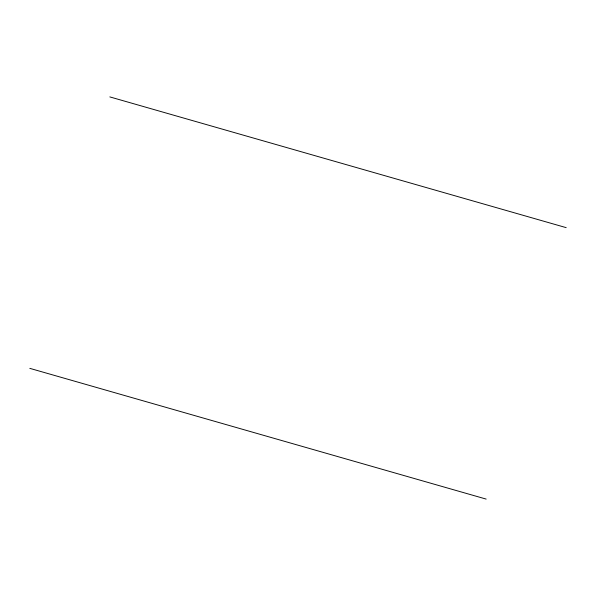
<?xml version="1.0" encoding="UTF-8"?>
<svg xmlns="http://www.w3.org/2000/svg" width="596" height="596" viewBox="0 0 596 596"><rect width="100%" height="100%" fill="white"/><g stroke="black" fill="none" stroke-linecap="round" stroke-linejoin="round"><path stroke-width="0.89" d="M109.835 96.91L566.2 227.65M29.8 368.35L486.165 499.09"/></g></svg>
